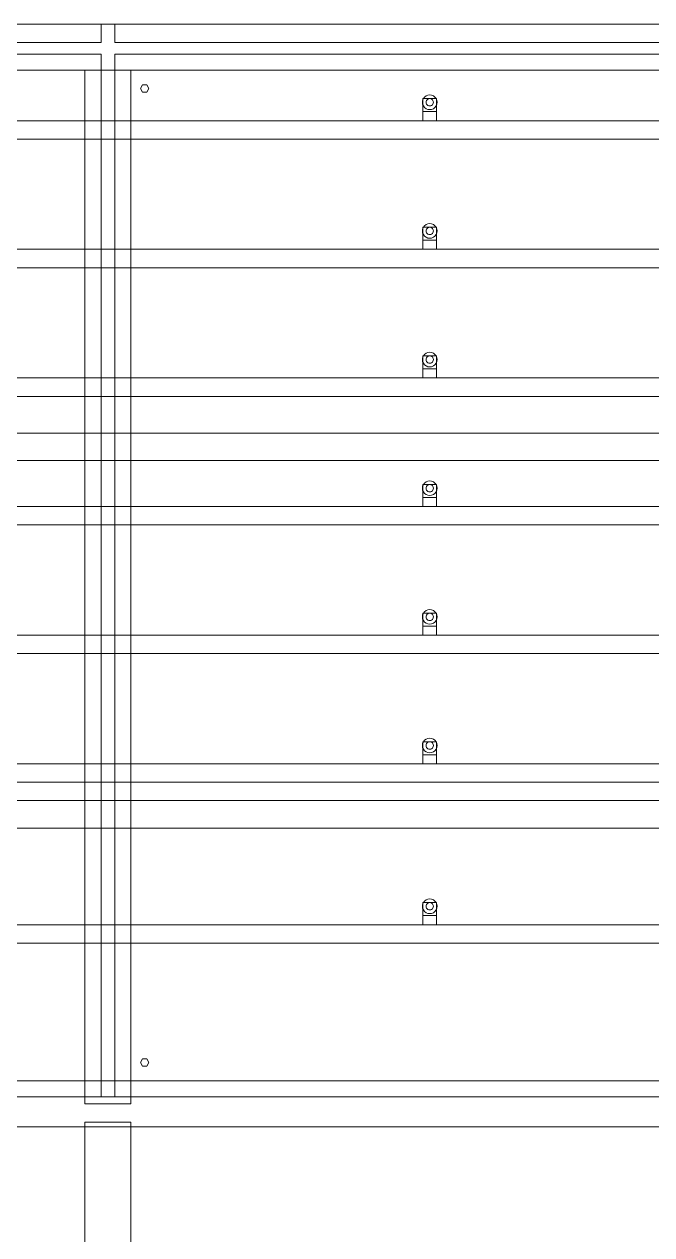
# Model space of a CAD drawing. Header units: millimetres. Extents: x -191664 to 191490, y -197311 to 10263.
# Drawn here: x 47535 to 48900, y 365 to 3000 of the extents above; entities that cross this region are included whole.
import ezdxf

# ---------------------------------------------------------------- set-up
doc = ezdxf.new("R2010")
doc.units = ezdxf.units.MM
doc.layers.add('lateral_secador', color=7, linetype='Continuous', lineweight=0)

msp = doc.modelspace()

# ---------------------------------------------------------------- linework, layer by layer
at = {"layer": 'lateral_secador', "color": 251, "true_color": 0x536a64}
for p, q in [((37717.12, 3000), (57717.12, 3000)), ((37717.12, 2900), (57717.12, 2900)), ((47667.12, 2900), (47767.12, 2900)), ((47667.12, 2900), (47667.12, 650)), ((47767.12, 650), (47767.12, 2900)), ((37717.12, 2110), (57717.12, 2110)), ((37717.12, 2050), (57717.12, 2050)), ((37717.12, 1310), (57717.12, 1310)), ((37717.12, 1250), (57717.12, 1250)), ((37717.12, 700), (57717.12, 700)), ((47667.12, 650), (47767.12, 650)), ((47667.12, 610), (47767.12, 610)), ((47667.12, 610), (47667.12, 20)), ((47767.12, 20), (47767.12, 610)), ((37717.12, 600), (57717.12, 600))]:
    msp.add_line(p, q, dxfattribs=at)
at = {"layer": 'lateral_secador', "color": 9, "true_color": 0xb8c6c1}
for p, q in [((46065.45, 3000), (47702.12, 3000)), ((47702.12, 2960), (47702.12, 3000)), ((47732.12, 3000), (49368.78, 3000)), ((47732.12, 3000), (47732.12, 2960)), ((46065.45, 2960), (47702.12, 2960)), ((47732.12, 2960), (49368.78, 2960)), ((37717.12, 665), (57467.12, 665)), ((37717.12, 600), (57467.12, 600))]:
    msp.add_line(p, q, dxfattribs=at)
at = {"layer": 'lateral_secador', "color": 254, "true_color": 0xd8e0dc}
for p, q in [((46065.45, 2935), (47702.12, 2935)), ((47702.12, 665), (47702.12, 2935)), ((47732.12, 2935), (49368.78, 2935)), ((47732.12, 2935), (47732.12, 665)), ((46065.45, 665), (47702.12, 665)), ((47732.12, 665), (49368.78, 665))]:
    msp.add_line(p, q, dxfattribs=at)
at = {"layer": 'lateral_secador', "color": 43, "true_color": 0xe7bf45}
for p, q in [((47788.12, 2860), (47792.62, 2867.79)), ((47792.62, 2852.21), (47788.12, 2860)), ((47792.62, 2867.79), (47801.62, 2867.79)), ((47801.62, 2852.21), (47792.62, 2852.21)), ((47801.62, 2867.79), (47806.12, 2860)), ((47806.12, 2860), (47801.62, 2852.21)), ((47788.12, 740), (47792.62, 747.79)), ((47792.62, 732.21), (47788.12, 740)), ((47792.62, 747.79), (47801.62, 747.79)), ((47801.62, 747.79), (47806.12, 740)), ((47806.12, 740), (47801.62, 732.21)), ((47801.62, 732.21), (47792.62, 732.21))]:
    msp.add_line(p, q, dxfattribs=at)
at = {"layer": 'lateral_secador', "color": 253, "true_color": 0xa4b0b5}
for p, q in [((48417.12, 2846), (48412.97, 2845.45)), ((48421.26, 2845.45), (48417.12, 2846)), ((48401.66, 2834.14), (48401.12, 2830)), ((48401.12, 2830), (48401.66, 2825.86)), ((48403.26, 2838), (48401.66, 2834.14)), ((48401.66, 2825.86), (48403.26, 2822)), ((48405.8, 2841.31), (48403.26, 2838)), ((48403.26, 2822), (48405.8, 2818.69)), ((48409.12, 2843.86), (48405.8, 2841.31)), ((48412.97, 2845.45), (48409.12, 2843.86)), ((48409.39, 2832.07), (48409.12, 2830)), ((48409.12, 2830), (48409.39, 2827.93)), ((48410.19, 2834), (48409.39, 2832.07)), ((48409.39, 2827.93), (48410.19, 2826)), ((48411.46, 2835.66), (48410.19, 2834)), ((48410.19, 2826), (48411.46, 2824.34)), ((48413.12, 2836.93), (48411.46, 2835.66)), ((48411.46, 2824.34), (48413.12, 2823.07)), ((48415.05, 2837.73), (48413.12, 2836.93)), ((48413.12, 2823.07), (48415.05, 2822.27)), ((48417.12, 2838), (48415.05, 2837.73)), ((48415.05, 2822.27), (48417.12, 2822)), ((48419.19, 2837.73), (48417.12, 2838)), ((48417.12, 2822), (48419.19, 2822.27)), ((48421.12, 2836.93), (48419.19, 2837.73)), ((48419.19, 2822.27), (48421.12, 2823.07)), ((48422.77, 2835.66), (48421.12, 2836.93)), ((48421.12, 2823.07), (48422.77, 2824.34)), ((48425.12, 2843.86), (48421.26, 2845.45)), ((48424.04, 2834), (48422.77, 2835.66)), ((48422.77, 2824.34), (48424.04, 2826)), ((48424.84, 2832.07), (48424.04, 2834)), ((48424.04, 2826), (48424.84, 2827.93)), ((48425.12, 2830), (48424.84, 2832.07)), ((48424.84, 2827.93), (48425.12, 2830)), ((48428.43, 2841.31), (48425.12, 2843.86)), ((48430.97, 2838), (48428.43, 2841.31)), ((48428.43, 2818.69), (48430.97, 2822)), ((48432.57, 2834.14), (48430.97, 2838)), ((48430.97, 2822), (48432.57, 2825.86)), ((48433.12, 2830), (48432.57, 2834.14)), ((48432.57, 2825.86), (48433.12, 2830)), ((48405.8, 2818.69), (48409.12, 2816.14)), ((48409.12, 2816.14), (48412.97, 2814.55)), ((48412.97, 2814.55), (48417.12, 2814)), ((48417.12, 2814), (48421.26, 2814.55)), ((48421.26, 2814.55), (48425.12, 2816.14)), ((48425.12, 2816.14), (48428.43, 2818.69)), ((48403.26, 2558), (48401.66, 2554.14)), ((48405.8, 2561.31), (48403.26, 2558)), ((48409.12, 2563.86), (48405.8, 2561.31)), ((48412.97, 2565.45), (48409.12, 2563.86)), ((48413.12, 2556.93), (48411.46, 2555.66)), ((48417.12, 2566), (48412.97, 2565.45)), ((48415.05, 2557.73), (48413.12, 2556.93)), ((48417.12, 2558), (48415.05, 2557.73)), ((48421.26, 2565.45), (48417.12, 2566)), ((48419.19, 2557.73), (48417.12, 2558)), ((48421.12, 2556.93), (48419.19, 2557.73)), ((48422.77, 2555.66), (48421.12, 2556.93)), ((48425.12, 2563.86), (48421.26, 2565.45)), ((48428.43, 2561.31), (48425.12, 2563.86)), ((48430.97, 2558), (48428.43, 2561.31)), ((48432.57, 2554.14), (48430.97, 2558)), ((48401.66, 2554.14), (48401.12, 2550)), ((48401.12, 2550), (48401.66, 2545.86)), ((48401.66, 2545.86), (48403.26, 2542)), ((48403.26, 2542), (48405.8, 2538.69)), ((48405.8, 2538.69), (48409.12, 2536.14)), ((48409.39, 2552.07), (48409.12, 2550)), ((48409.12, 2550), (48409.39, 2547.93)), ((48409.12, 2536.14), (48412.97, 2534.55)), ((48410.19, 2554), (48409.39, 2552.07)), ((48409.39, 2547.93), (48410.19, 2546)), ((48411.46, 2555.66), (48410.19, 2554)), ((48410.19, 2546), (48411.46, 2544.34)), ((48411.46, 2544.34), (48413.12, 2543.07)), ((48412.97, 2534.55), (48417.12, 2534)), ((48413.12, 2543.07), (48415.05, 2542.27)), ((48415.05, 2542.27), (48417.12, 2542)), ((48417.12, 2542), (48419.19, 2542.27)), ((48417.12, 2534), (48421.26, 2534.55)), ((48419.19, 2542.27), (48421.12, 2543.07)), ((48421.12, 2543.07), (48422.77, 2544.34)), ((48421.26, 2534.55), (48425.12, 2536.14)), ((48424.04, 2554), (48422.77, 2555.66)), ((48422.77, 2544.34), (48424.04, 2546)), ((48424.84, 2552.07), (48424.04, 2554)), ((48424.04, 2546), (48424.84, 2547.93)), ((48425.12, 2550), (48424.84, 2552.07)), ((48424.84, 2547.93), (48425.12, 2550)), ((48425.12, 2536.14), (48428.43, 2538.69)), ((48428.43, 2538.69), (48430.97, 2542)), ((48430.97, 2542), (48432.57, 2545.86)), ((48433.12, 2550), (48432.57, 2554.14)), ((48432.57, 2545.86), (48433.12, 2550)), ((48401.66, 2274.14), (48401.12, 2270)), ((48401.12, 2270), (48401.66, 2265.86)), ((48403.26, 2278), (48401.66, 2274.14)), ((48405.8, 2281.31), (48403.26, 2278)), ((48409.12, 2283.86), (48405.8, 2281.31)), ((48412.97, 2285.45), (48409.12, 2283.86)), ((48409.39, 2272.07), (48409.12, 2270)), ((48409.12, 2270), (48409.39, 2267.93)), ((48410.19, 2274), (48409.39, 2272.07)), ((48409.39, 2267.93), (48410.19, 2266)), ((48411.46, 2275.66), (48410.19, 2274)), ((48413.12, 2276.93), (48411.46, 2275.66)), ((48417.12, 2286), (48412.97, 2285.45)), ((48415.05, 2277.73), (48413.12, 2276.93)), ((48417.12, 2278), (48415.05, 2277.73)), ((48421.26, 2285.45), (48417.12, 2286)), ((48419.19, 2277.73), (48417.12, 2278)), ((48421.12, 2276.93), (48419.19, 2277.73)), ((48422.77, 2275.66), (48421.12, 2276.93)), ((48425.12, 2283.86), (48421.26, 2285.45)), ((48424.04, 2274), (48422.77, 2275.66)), ((48424.84, 2272.07), (48424.04, 2274)), ((48424.04, 2266), (48424.84, 2267.93)), ((48425.12, 2270), (48424.84, 2272.07)), ((48424.84, 2267.93), (48425.12, 2270)), ((48428.43, 2281.31), (48425.12, 2283.86)), ((48430.97, 2278), (48428.43, 2281.31)), ((48432.57, 2274.14), (48430.97, 2278)), ((48433.12, 2270), (48432.57, 2274.14)), ((48432.57, 2265.86), (48433.12, 2270)), ((48401.66, 2265.86), (48403.26, 2262)), ((48403.26, 2262), (48405.8, 2258.69)), ((48405.8, 2258.69), (48409.12, 2256.14)), ((48409.12, 2256.14), (48412.97, 2254.55)), ((48410.19, 2266), (48411.46, 2264.34)), ((48411.46, 2264.34), (48413.12, 2263.07)), ((48412.97, 2254.55), (48417.12, 2254)), ((48413.12, 2263.07), (48415.05, 2262.27)), ((48415.05, 2262.27), (48417.12, 2262)), ((48417.12, 2262), (48419.19, 2262.27)), ((48417.12, 2254), (48421.26, 2254.55)), ((48419.19, 2262.27), (48421.12, 2263.07)), ((48421.12, 2263.07), (48422.77, 2264.34)), ((48421.26, 2254.55), (48425.12, 2256.14)), ((48422.77, 2264.34), (48424.04, 2266)), ((48425.12, 2256.14), (48428.43, 2258.69)), ((48428.43, 2258.69), (48430.97, 2262)), ((48430.97, 2262), (48432.57, 2265.86)), ((48409.12, 2003.86), (48405.8, 2001.31)), ((48412.97, 2005.45), (48409.12, 2003.86)), ((48417.12, 2006), (48412.97, 2005.45)), ((48421.26, 2005.45), (48417.12, 2006)), ((48425.12, 2003.86), (48421.26, 2005.45)), ((48428.43, 2001.31), (48425.12, 2003.86)), ((48401.66, 1994.14), (48401.12, 1990)), ((48401.12, 1990), (48401.66, 1985.86)), ((48403.26, 1998), (48401.66, 1994.14)), ((48401.66, 1985.86), (48403.26, 1982)), ((48405.8, 2001.31), (48403.26, 1998)), ((48403.26, 1982), (48405.8, 1978.69)), ((48405.8, 1978.69), (48409.12, 1976.14)), ((48409.39, 1992.07), (48409.12, 1990)), ((48409.12, 1990), (48409.39, 1987.93)), ((48410.19, 1994), (48409.39, 1992.07)), ((48409.39, 1987.93), (48410.19, 1986)), ((48411.46, 1995.66), (48410.19, 1994)), ((48410.19, 1986), (48411.46, 1984.34)), ((48413.12, 1996.93), (48411.46, 1995.66)), ((48411.46, 1984.34), (48413.12, 1983.07)), ((48415.05, 1997.73), (48413.12, 1996.93)), ((48413.12, 1983.07), (48415.05, 1982.27)), ((48417.12, 1998), (48415.05, 1997.73)), ((48415.05, 1982.27), (48417.12, 1982)), ((48419.19, 1997.73), (48417.12, 1998)), ((48417.12, 1982), (48419.19, 1982.27)), ((48421.12, 1996.93), (48419.19, 1997.73)), ((48419.19, 1982.27), (48421.12, 1983.07)), ((48422.77, 1995.66), (48421.12, 1996.93)), ((48421.12, 1983.07), (48422.77, 1984.34)), ((48424.04, 1994), (48422.77, 1995.66)), ((48422.77, 1984.34), (48424.04, 1986)), ((48424.84, 1992.07), (48424.04, 1994)), ((48424.04, 1986), (48424.84, 1987.93)), ((48425.12, 1990), (48424.84, 1992.07)), ((48424.84, 1987.93), (48425.12, 1990)), ((48425.12, 1976.14), (48428.43, 1978.69)), ((48430.97, 1998), (48428.43, 2001.31)), ((48428.43, 1978.69), (48430.97, 1982)), ((48432.57, 1994.14), (48430.97, 1998)), ((48430.97, 1982), (48432.57, 1985.86)), ((48433.12, 1990), (48432.57, 1994.14)), ((48432.57, 1985.86), (48433.12, 1990)), ((48409.12, 1976.14), (48412.97, 1974.55)), ((48412.97, 1974.55), (48417.12, 1974)), ((48417.12, 1974), (48421.26, 1974.55)), ((48421.26, 1974.55), (48425.12, 1976.14)), ((48401.66, 1714.14), (48401.12, 1710)), ((48403.26, 1718), (48401.66, 1714.14)), ((48405.8, 1721.31), (48403.26, 1718)), ((48409.12, 1723.86), (48405.8, 1721.31)), ((48412.97, 1725.45), (48409.12, 1723.86)), ((48410.19, 1714), (48409.39, 1712.07)), ((48411.46, 1715.66), (48410.19, 1714)), ((48413.12, 1716.93), (48411.46, 1715.66)), ((48417.12, 1726), (48412.97, 1725.45)), ((48415.05, 1717.73), (48413.12, 1716.93)), ((48417.12, 1718), (48415.05, 1717.73)), ((48421.26, 1725.45), (48417.12, 1726)), ((48419.19, 1717.73), (48417.12, 1718)), ((48421.12, 1716.93), (48419.19, 1717.73)), ((48422.77, 1715.66), (48421.12, 1716.93)), ((48425.12, 1723.86), (48421.26, 1725.45)), ((48424.04, 1714), (48422.77, 1715.66)), ((48424.84, 1712.07), (48424.04, 1714)), ((48428.43, 1721.31), (48425.12, 1723.86)), ((48430.97, 1718), (48428.43, 1721.31)), ((48432.57, 1714.14), (48430.97, 1718)), ((48433.12, 1710), (48432.57, 1714.14)), ((48401.12, 1710), (48401.66, 1705.86)), ((48401.66, 1705.86), (48403.26, 1702)), ((48403.26, 1702), (48405.8, 1698.69)), ((48405.8, 1698.69), (48409.12, 1696.14)), ((48409.39, 1712.07), (48409.12, 1710)), ((48409.12, 1710), (48409.39, 1707.93)), ((48409.12, 1696.14), (48412.97, 1694.55)), ((48409.39, 1707.93), (48410.19, 1706)), ((48410.19, 1706), (48411.46, 1704.34)), ((48411.46, 1704.34), (48413.12, 1703.07)), ((48412.97, 1694.55), (48417.12, 1694)), ((48413.12, 1703.07), (48415.05, 1702.27)), ((48415.05, 1702.27), (48417.12, 1702)), ((48417.12, 1702), (48419.19, 1702.27)), ((48417.12, 1694), (48421.26, 1694.55)), ((48419.19, 1702.27), (48421.12, 1703.07)), ((48421.12, 1703.07), (48422.77, 1704.34)), ((48421.26, 1694.55), (48425.12, 1696.14)), ((48422.77, 1704.34), (48424.04, 1706)), ((48424.04, 1706), (48424.84, 1707.93)), ((48425.12, 1710), (48424.84, 1712.07)), ((48424.84, 1707.93), (48425.12, 1710)), ((48425.12, 1696.14), (48428.43, 1698.69)), ((48428.43, 1698.69), (48430.97, 1702)), ((48430.97, 1702), (48432.57, 1705.86)), ((48432.57, 1705.86), (48433.12, 1710)), ((48401.66, 1434.14), (48401.12, 1430)), ((48401.12, 1430), (48401.66, 1425.86)), ((48403.26, 1438), (48401.66, 1434.14)), ((48401.66, 1425.86), (48403.26, 1422)), ((48405.8, 1441.31), (48403.26, 1438)), ((48409.12, 1443.86), (48405.8, 1441.31)), ((48412.97, 1445.45), (48409.12, 1443.86)), ((48409.39, 1432.07), (48409.12, 1430)), ((48409.12, 1430), (48409.39, 1427.93)), ((48410.19, 1434), (48409.39, 1432.07)), ((48409.39, 1427.93), (48410.19, 1426)), ((48411.46, 1435.66), (48410.19, 1434)), ((48410.19, 1426), (48411.46, 1424.34)), ((48413.12, 1436.93), (48411.46, 1435.66)), ((48411.46, 1424.34), (48413.12, 1423.07)), ((48417.12, 1446), (48412.97, 1445.45)), ((48415.05, 1437.73), (48413.12, 1436.93)), ((48413.12, 1423.07), (48415.05, 1422.27)), ((48417.12, 1438), (48415.05, 1437.73)), ((48421.26, 1445.45), (48417.12, 1446)), ((48419.19, 1437.73), (48417.12, 1438)), ((48421.12, 1436.93), (48419.19, 1437.73)), ((48419.19, 1422.27), (48421.12, 1423.07)), ((48422.77, 1435.66), (48421.12, 1436.93)), ((48421.12, 1423.07), (48422.77, 1424.34)), ((48425.12, 1443.86), (48421.26, 1445.45)), ((48424.04, 1434), (48422.77, 1435.66)), ((48422.77, 1424.34), (48424.04, 1426)), ((48424.84, 1432.07), (48424.04, 1434)), ((48424.04, 1426), (48424.84, 1427.93)), ((48425.12, 1430), (48424.84, 1432.07)), ((48424.84, 1427.93), (48425.12, 1430)), ((48428.43, 1441.31), (48425.12, 1443.86)), ((48430.97, 1438), (48428.43, 1441.31)), ((48432.57, 1434.14), (48430.97, 1438)), ((48430.97, 1422), (48432.57, 1425.86)), ((48433.12, 1430), (48432.57, 1434.14)), ((48432.57, 1425.86), (48433.12, 1430)), ((48403.26, 1422), (48405.8, 1418.69)), ((48405.8, 1418.69), (48409.12, 1416.14)), ((48409.12, 1416.14), (48412.97, 1414.55)), ((48412.97, 1414.55), (48417.12, 1414)), ((48415.05, 1422.27), (48417.12, 1422)), ((48417.12, 1422), (48419.19, 1422.27)), ((48417.12, 1414), (48421.26, 1414.55)), ((48421.26, 1414.55), (48425.12, 1416.14)), ((48425.12, 1416.14), (48428.43, 1418.69)), ((48428.43, 1418.69), (48430.97, 1422)), ((48401.66, 1084.14), (48401.12, 1080)), ((48403.26, 1088), (48401.66, 1084.14)), ((48405.8, 1091.31), (48403.26, 1088)), ((48409.12, 1093.86), (48405.8, 1091.31)), ((48412.97, 1095.45), (48409.12, 1093.86)), ((48409.39, 1082.07), (48409.12, 1080)), ((48410.19, 1084), (48409.39, 1082.07)), ((48411.46, 1085.66), (48410.19, 1084)), ((48413.12, 1086.93), (48411.46, 1085.66)), ((48417.12, 1096), (48412.97, 1095.45)), ((48415.05, 1087.73), (48413.12, 1086.93)), ((48417.12, 1088), (48415.05, 1087.73)), ((48421.26, 1095.45), (48417.12, 1096)), ((48419.19, 1087.73), (48417.12, 1088)), ((48421.12, 1086.93), (48419.19, 1087.73)), ((48422.77, 1085.66), (48421.12, 1086.93)), ((48425.12, 1093.86), (48421.26, 1095.45)), ((48424.04, 1084), (48422.77, 1085.66)), ((48424.84, 1082.07), (48424.04, 1084)), ((48425.12, 1080), (48424.84, 1082.07)), ((48428.43, 1091.31), (48425.12, 1093.86)), ((48430.97, 1088), (48428.43, 1091.31)), ((48432.57, 1084.14), (48430.97, 1088)), ((48433.12, 1080), (48432.57, 1084.14)), ((48401.12, 1080), (48401.66, 1075.86)), ((48401.66, 1075.86), (48403.26, 1072)), ((48403.26, 1072), (48405.8, 1068.69)), ((48405.8, 1068.69), (48409.12, 1066.14)), ((48409.12, 1080), (48409.39, 1077.93)), ((48409.12, 1066.14), (48412.97, 1064.55)), ((48409.39, 1077.93), (48410.19, 1076)), ((48410.19, 1076), (48411.46, 1074.34)), ((48411.46, 1074.34), (48413.12, 1073.07)), ((48412.97, 1064.55), (48417.12, 1064)), ((48413.12, 1073.07), (48415.05, 1072.27)), ((48415.05, 1072.27), (48417.12, 1072)), ((48417.12, 1072), (48419.19, 1072.27)), ((48417.12, 1064), (48421.26, 1064.55)), ((48419.19, 1072.27), (48421.12, 1073.07)), ((48421.12, 1073.07), (48422.77, 1074.34)), ((48421.26, 1064.55), (48425.12, 1066.14)), ((48422.77, 1074.34), (48424.04, 1076)), ((48424.04, 1076), (48424.84, 1077.93)), ((48424.84, 1077.93), (48425.12, 1080)), ((48425.12, 1066.14), (48428.43, 1068.69)), ((48428.43, 1068.69), (48430.97, 1072)), ((48430.97, 1072), (48432.57, 1075.86)), ((48432.57, 1075.86), (48433.12, 1080))]:
    msp.add_line(p, q, dxfattribs=at)
at = {"layer": 'lateral_secador', "color": 8, "true_color": 0x617680}
for p, q in [((48402.12, 2838), (48432.12, 2838)), ((48402.12, 2838), (48402.12, 2810)), ((48432.12, 2810), (48432.12, 2838)), ((48402.12, 2810), (48432.12, 2810)), ((48402.12, 2810), (48402.12, 2790)), ((48432.12, 2790), (48432.12, 2810)), ((38067.12, 2790), (57367.12, 2790)), ((48402.12, 2790), (48432.12, 2790)), ((38067.12, 2750), (57367.12, 2750)), ((48402.12, 2558), (48432.12, 2558)), ((48402.12, 2558), (48402.12, 2530)), ((48432.12, 2530), (48432.12, 2558)), ((48402.12, 2530), (48432.12, 2530)), ((48402.12, 2530), (48402.12, 2510)), ((48432.12, 2510), (48432.12, 2530)), ((38067.12, 2510), (57367.12, 2510)), ((48402.12, 2510), (48432.12, 2510)), ((38067.12, 2470), (57367.12, 2470)), ((48402.12, 2278), (48432.12, 2278)), ((48402.12, 2278), (48402.12, 2250)), ((48432.12, 2250), (48432.12, 2278)), ((48402.12, 2250), (48432.12, 2250)), ((48402.12, 2250), (48402.12, 2230)), ((48432.12, 2230), (48432.12, 2250)), ((38067.12, 2230), (57367.12, 2230)), ((48402.12, 2230), (48432.12, 2230)), ((38067.12, 2190), (57367.12, 2190)), ((48402.12, 1998), (48432.12, 1998)), ((48402.12, 1998), (48402.12, 1970)), ((48432.12, 1970), (48432.12, 1998)), ((38067.12, 1950), (57367.12, 1950)), ((48402.12, 1970), (48432.12, 1970)), ((48402.12, 1970), (48402.12, 1950)), ((48402.12, 1950), (48432.12, 1950)), ((48432.12, 1950), (48432.12, 1970)), ((38067.12, 1910), (57367.12, 1910)), ((48402.12, 1718), (48432.12, 1718)), ((48402.12, 1718), (48402.12, 1690)), ((48432.12, 1690), (48432.12, 1718)), ((48402.12, 1690), (48432.12, 1690)), ((48402.12, 1690), (48402.12, 1670)), ((48432.12, 1670), (48432.12, 1690)), ((38067.12, 1670), (57367.12, 1670)), ((48402.12, 1670), (48432.12, 1670)), ((38067.12, 1630), (57367.12, 1630)), ((48402.12, 1438), (48432.12, 1438)), ((48402.12, 1438), (48402.12, 1410)), ((48432.12, 1410), (48432.12, 1438)), ((48402.12, 1410), (48432.12, 1410)), ((48402.12, 1410), (48402.12, 1390)), ((48432.12, 1390), (48432.12, 1410)), ((38067.12, 1390), (57367.12, 1390)), ((48402.12, 1390), (48432.12, 1390)), ((38067.12, 1350), (57367.12, 1350)), ((48402.12, 1088), (48432.12, 1088)), ((48402.12, 1088), (48402.12, 1060)), ((48432.12, 1060), (48432.12, 1088)), ((48402.12, 1060), (48432.12, 1060)), ((48402.12, 1060), (48402.12, 1040)), ((48432.12, 1040), (48432.12, 1060)), ((38067.12, 1040), (57367.12, 1040)), ((48402.12, 1040), (48432.12, 1040)), ((38067.12, 1000), (57367.12, 1000))]:
    msp.add_line(p, q, dxfattribs=at)

doc.saveas('drawing.dxf')
